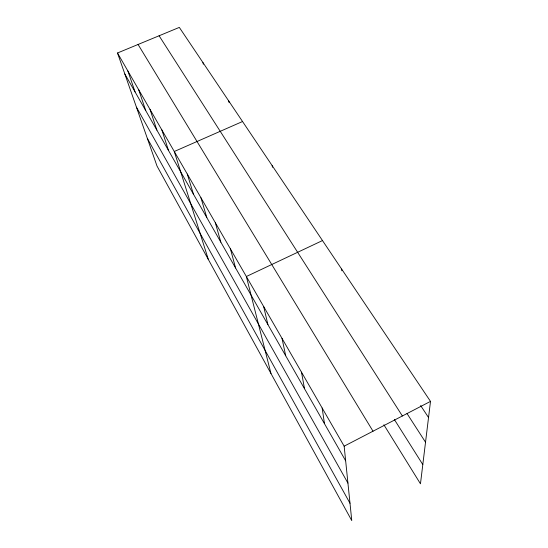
<?xml version="1.0" encoding="UTF-8"?>
<svg xmlns="http://www.w3.org/2000/svg" width="548" height="548" viewBox="0 0 548 548"><rect width="100%" height="100%" fill="white"/><g stroke="black" fill="none" stroke-linecap="round" stroke-linejoin="round"><path stroke-width="0.82" d="M117.498 52.992L344.158 446.175L351.768 520.6L156.995 166.01L117.498 52.992L179.326 27.4L430.502 401.389L420.467 483.809L383.881 424.782M344.158 446.175L430.502 401.389M322.491 240.558L246.353 276.514L270.979 373.524M242.538 121.519L174.278 151.495L208.343 259.485M420.631 405.561L428.536 417.528M407.027 413.535L425.529 442.215M159.098 35.771L402.369 415.98M394.341 419.48L422.809 464.581M138.075 44.47L373.01 431.208M124.834 73.994L345.651 460.793M136.425 107.148L347.932 483.11M147.316 138.308L350.001 503.283M127.869 70.98L135.068 91.92M138.699 89.776L145.741 110.614M150.022 109.415L156.886 130.129M161.872 129.965L168.524 150.522M187.293 174.065L193.451 194.191M200.952 197.766L206.815 217.597M215.316 222.673L220.844 242.168M230.427 248.888L235.578 267.979M202.952 62.582L203.349 64.219M263.677 306.572L267.91 324.615M228.742 100.976L229.091 102.599M282.028 338.397L285.7 355.775M301.482 372.147L304.517 388.744M272.164 165.626L272.445 167.277M322.156 408.007L324.471 423.686M341.664 269.116L341.788 270.774"/></g></svg>
